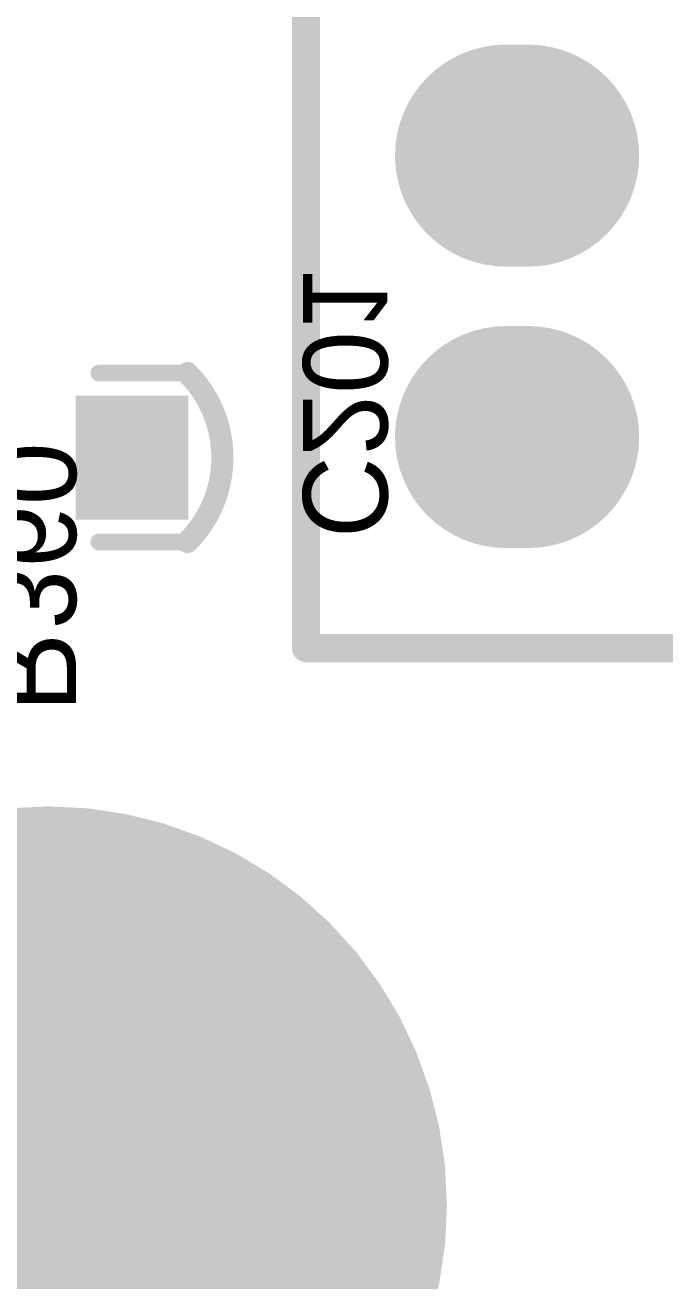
# Model space of a CAD drawing. Header units: millimetres. Extents: x 892 to 1144, y 1011 to 1123.
# Drawn here: x 1025.93 to 1031.71, y 1033.27 to 1044.6 of the extents above; entities that cross this region are included whole.
import ezdxf

# ---------------------------------------------------------------- set-up
doc = ezdxf.new("R2010")
doc.units = ezdxf.units.MM
for name, color, linetype in [('BottomLayer', 5, 'Continuous'), ('BottomOverlay', 54, 'Continuous'), ('BottomPaste', 16, 'Continuous'), ('BottomSolder', 6, 'Continuous'), ('MultiLayer', 9, 'Continuous'), ('TopLayer', 1, 'Continuous'), ('TopSolder', 216, 'Continuous')]:
    doc.layers.add(name, color=color, linetype=linetype)

msp = doc.modelspace()

# ---------------------------------------------------------------- linework, layer by layer
at = {"layer": 'BottomLayer', "const_width": 1.8}
for points in [[(1030.275, 1043.425), (1030.475, 1043.425)], [(1030.275, 1040.885), (1030.475, 1040.885)]]:
    msp.add_lwpolyline(points, dxfattribs=at)
at = {"layer": 'BottomLayer'}
for points, const_width in [([(1029.825, 1043.425, 1), (1030.725, 1043.425, 1)], 0.9), ([(1030.025, 1043.425, 1), (1030.925, 1043.425, 1)], 0.9), ([(1029.825, 1040.885, 1), (1030.725, 1040.885, 1)], 0.9), ([(1030.025, 1040.885, 1), (1030.925, 1040.885, 1)], 0.9), ([(1024.39, 1033.95, 1), (1027.89, 1033.95, 1)], 3.5)]:
    msp.add_lwpolyline(points, format="xyb", close=True, dxfattribs=dict(at, const_width=const_width))
msp.add_solid([(1026.494, 1041.157), (1026.494, 1040.243), (1027.306, 1041.157), (1027.306, 1040.243)], dxfattribs=at)
at = {"layer": 'BottomOverlay'}
for points, const_width in [([(1028.47, 1038.98), (1028.47, 1047.87)], 0.254), ([(1026.6, 1041.462), (1027.4, 1041.462)], 0.15), ([(1026.6, 1039.938), (1027.4, 1039.938)], 0.15), ([(1028.47, 1038.98), (1032.28, 1038.98)], 0.254)]:
    msp.add_lwpolyline(points, dxfattribs=dict(at, const_width=const_width))
for points, const_width in [([(1026.562, 1041.462, 1), (1026.637, 1041.462, 1)], 0.075), ([(1027.35, 1041.462, 1), (1027.45, 1041.462, 1)], 0.1), ([(1027.362, 1041.462, 1), (1027.437, 1041.462, 1)], 0.075), ([(1026.562, 1039.938, 1), (1026.637, 1039.938, 1)], 0.075), ([(1027.35, 1039.938, 1), (1027.45, 1039.938, 1)], 0.1), ([(1027.362, 1039.938, 1), (1027.437, 1039.938, 1)], 0.075), ([(1028.406, 1038.98, 1), (1028.533, 1038.98, 1)], 0.127), ([(1028.406, 1038.98, 1), (1028.533, 1038.98, 1)], 0.127)]:
    msp.add_lwpolyline(points, format="xyb", close=True, dxfattribs=dict(at, const_width=const_width))
at = {"layer": 'BottomOverlay', "const_width": 0.2}
msp.add_lwpolyline([(1027.4, 1041.462, -0.414214), (1027.4, 1039.938)], format="xyb", dxfattribs=at)
at = {"layer": 'BottomPaste'}
msp.add_solid([(1026.494, 1041.157), (1026.494, 1040.243), (1027.306, 1041.157), (1027.306, 1040.243)], dxfattribs=at)
at = {"layer": 'BottomSolder', "const_width": 2.003}
for points in [[(1030.275, 1043.425), (1030.475, 1043.425)], [(1030.275, 1040.885), (1030.475, 1040.885)]]:
    msp.add_lwpolyline(points, dxfattribs=at)
at = {"layer": 'BottomSolder'}
for points, const_width in [([(1029.774, 1043.425, 1), (1030.776, 1043.425, 1)], 1.002), ([(1029.974, 1043.425, 1), (1030.976, 1043.425, 1)], 1.002), ([(1029.774, 1040.885, 1), (1030.776, 1040.885, 1)], 1.002), ([(1029.974, 1040.885, 1), (1030.976, 1040.885, 1)], 1.002), ([(1024.339, 1033.95, 1), (1027.941, 1033.95, 1)], 3.602)]:
    msp.add_lwpolyline(points, format="xyb", close=True, dxfattribs=dict(at, const_width=const_width))
msp.add_solid([(1026.392, 1041.259), (1026.392, 1040.141), (1027.408, 1041.259), (1027.408, 1040.141)], dxfattribs=at)
at = {"layer": 'MultiLayer', "const_width": 1.8}
for points in [[(1030.275, 1043.425), (1030.475, 1043.425)], [(1030.275, 1040.885), (1030.475, 1040.885)]]:
    msp.add_lwpolyline(points, dxfattribs=at)
at = {"layer": 'MultiLayer'}
for points, const_width in [([(1029.825, 1043.425, 1), (1030.725, 1043.425, 1)], 0.9), ([(1030.025, 1043.425, 1), (1030.925, 1043.425, 1)], 0.9), ([(1029.825, 1040.885, 1), (1030.725, 1040.885, 1)], 0.9), ([(1030.025, 1040.885, 1), (1030.925, 1040.885, 1)], 0.9), ([(1024.39, 1033.95, 1), (1027.89, 1033.95, 1)], 3.5)]:
    msp.add_lwpolyline(points, format="xyb", close=True, dxfattribs=dict(at, const_width=const_width))
at = {"layer": 'TopLayer', "const_width": 1.8}
for points in [[(1030.275, 1043.425), (1030.475, 1043.425)], [(1030.275, 1040.885), (1030.475, 1040.885)]]:
    msp.add_lwpolyline(points, dxfattribs=at)
at = {"layer": 'TopLayer'}
for points, const_width in [([(1029.825, 1043.425, 1), (1030.725, 1043.425, 1)], 0.9), ([(1030.025, 1043.425, 1), (1030.925, 1043.425, 1)], 0.9), ([(1029.825, 1040.885, 1), (1030.725, 1040.885, 1)], 0.9), ([(1030.025, 1040.885, 1), (1030.925, 1040.885, 1)], 0.9), ([(1024.39, 1033.95, 1), (1027.89, 1033.95, 1)], 3.5)]:
    msp.add_lwpolyline(points, format="xyb", close=True, dxfattribs=dict(at, const_width=const_width))
at = {"layer": 'TopSolder', "const_width": 2.003}
for points in [[(1030.275, 1043.425), (1030.475, 1043.425)], [(1030.275, 1040.885), (1030.475, 1040.885)]]:
    msp.add_lwpolyline(points, dxfattribs=at)
at = {"layer": 'TopSolder'}
for points, const_width in [([(1029.774, 1043.425, 1), (1030.776, 1043.425, 1)], 1.002), ([(1029.974, 1043.425, 1), (1030.976, 1043.425, 1)], 1.002), ([(1029.774, 1040.885, 1), (1030.776, 1040.885, 1)], 1.002), ([(1029.974, 1040.885, 1), (1030.976, 1040.885, 1)], 1.002), ([(1024.339, 1033.95, 1), (1027.941, 1033.95, 1)], 3.602)]:
    msp.add_lwpolyline(points, format="xyb", close=True, dxfattribs=dict(at, const_width=const_width))

# ---------------------------------------------------------------- texts
at = {"layer": 'BottomOverlay', "text_generation_flag": 2}
for s, p in [('C201', (1028.443, 1039.972)), ('R360', (1025.632, 1038.401))]:
    msp.add_text(s, height=0.762, rotation=270, dxfattribs=at).set_placement(p)

doc.saveas('drawing.dxf')
